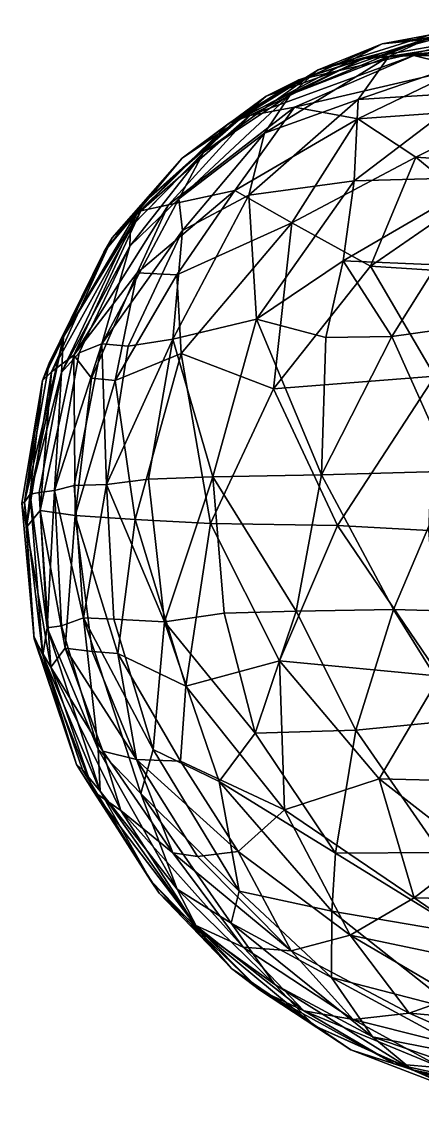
# Model space of a CAD drawing. Extents: x 373697 to 374058, y 6959904 to 6960301.
# Drawn here: x 373883.23 to 373896.36, y 6960055.8 to 6960091.46 of the extents above; entities that cross this region are included whole.
import ezdxf

# ---------------------------------------------------------------- set-up
doc = ezdxf.new("R2010")
doc.units = 0
doc.layers.add('Bht_Fk', color=7, linetype='CONTINUOUS')

msp = doc.modelspace()

# ---------------------------------------------------------------- linework, layer by layer
at = {"layer": 'Bht_Fk'}
for points in [[(373898.899, 6960091.463, 94.847), (373892.949, 6960089.885, 93.016), (373895.042, 6960090.737, 92.046)], [(373897.273, 6960091.243, 96.061), (373892.949, 6960089.885, 93.016), (373898.899, 6960091.463, 94.847)], [(373898.899, 6960091.463, 94.847), (373895.042, 6960090.737, 92.046), (373900.519, 6960091.273, 93.615)], [(373900.519, 6960091.273, 93.615), (373895.042, 6960090.737, 92.046), (373896.672, 6960090.962, 90.824)], [(373895.042, 6960090.737, 92.046), (373891.245, 6960089.027, 89.158), (373896.672, 6960090.962, 90.824)], [(373891.245, 6960089.027, 89.158), (373892.313, 6960089.555, 87.745), (373896.672, 6960090.962, 90.824)], [(373897.273, 6960091.243, 96.061), (373892.041, 6960089.079, 94.476), (373892.949, 6960089.885, 93.016)], [(373892.041, 6960089.079, 94.476), (373897.273, 6960091.243, 96.061), (373895.263, 6960090.325, 97.151)], [(373892.313, 6960089.555, 87.745), (373898.291, 6960090.94, 89.584), (373896.672, 6960090.962, 90.824)], [(373894.432, 6960090.256, 86.782), (373898.291, 6960090.94, 89.584), (373892.313, 6960089.555, 87.745)], [(373894.432, 6960090.256, 86.782), (373899.922, 6960090.738, 88.349), (373898.291, 6960090.94, 89.584)], [(373895.263, 6960090.325, 97.151), (373901.106, 6960091.246, 98.82), (373899.482, 6960090.707, 100.036)], [(373895.263, 6960090.325, 97.151), (373897.273, 6960091.243, 96.061), (373901.106, 6960091.246, 98.82)], [(373895.042, 6960090.737, 92.046), (373890.147, 6960088.153, 90.498), (373891.245, 6960089.027, 89.158)], [(373892.949, 6960089.885, 93.016), (373890.147, 6960088.153, 90.498), (373895.042, 6960090.737, 92.046)], [(373894.254, 6960088.92, 98.409), (373899.482, 6960090.707, 100.036), (373897.941, 6960089.148, 101.211)], [(373894.254, 6960088.92, 98.409), (373895.263, 6960090.325, 97.151), (373899.482, 6960090.707, 100.036)], [(373896.078, 6960090.359, 85.572), (373899.922, 6960090.738, 88.349), (373894.432, 6960090.256, 86.782)], [(373896.078, 6960090.359, 85.572), (373901.574, 6960090.238, 87.125), (373899.922, 6960090.738, 88.349)], [(373890.026, 6960088.14, 85.635), (373894.432, 6960090.256, 86.782), (373892.313, 6960089.555, 87.745)], [(373890.026, 6960088.14, 85.635), (373890.701, 6960088.388, 84.005), (373894.432, 6960090.256, 86.782)], [(373896.078, 6960090.359, 85.572), (373890.701, 6960088.388, 84.005), (373892.174, 6960088.664, 82.7)], [(373890.701, 6960088.388, 84.005), (373896.078, 6960090.359, 85.572), (373894.432, 6960090.256, 86.782)], [(373895.263, 6960090.325, 97.151), (373894.254, 6960088.92, 98.409), (373891.185, 6960087.813, 95.922)], [(373891.185, 6960087.813, 95.922), (373892.041, 6960089.079, 94.476), (373895.263, 6960090.325, 97.151)], [(373896.078, 6960090.359, 85.572), (373892.174, 6960088.664, 82.7), (373897.717, 6960089.953, 84.348)], [(373901.574, 6960090.238, 87.125), (373896.078, 6960090.359, 85.572), (373897.717, 6960089.953, 84.348)], [(373889.188, 6960087.178, 91.948), (373890.147, 6960088.153, 90.498), (373892.949, 6960089.885, 93.016)], [(373892.041, 6960089.079, 94.476), (373889.188, 6960087.178, 91.948), (373892.949, 6960089.885, 93.016)], [(373894.245, 6960088.279, 81.599), (373897.717, 6960089.953, 84.348), (373892.174, 6960088.664, 82.7)], [(373897.717, 6960089.953, 84.348), (373894.245, 6960088.279, 81.599), (373899.44, 6960088.657, 83.029)], [(373892.313, 6960089.555, 87.745), (373891.245, 6960089.027, 89.158), (373888.485, 6960086.992, 86.665)], [(373888.485, 6960086.992, 86.665), (373890.026, 6960088.14, 85.635), (373892.313, 6960089.555, 87.745)], [(373894.124, 6960086.25, 100.466), (373897.941, 6960089.148, 101.211), (373898.489, 6960086.368, 103.248)], [(373894.124, 6960086.25, 100.466), (373894.254, 6960088.92, 98.409), (373897.941, 6960089.148, 101.211)], [(373890.147, 6960088.153, 90.498), (373887.157, 6960085.48, 87.604), (373891.245, 6960089.027, 89.158)], [(373888.485, 6960086.992, 86.665), (373891.245, 6960089.027, 89.158), (373887.157, 6960085.48, 87.604)], [(373888.379, 6960085.661, 93.405), (373892.041, 6960089.079, 94.476), (373891.185, 6960087.813, 95.922)], [(373889.188, 6960087.178, 91.948), (373892.041, 6960089.079, 94.476), (373888.379, 6960085.661, 93.405)], [(373890.667, 6960085.778, 97.358), (373894.254, 6960088.92, 98.409), (373894.124, 6960086.25, 100.466)], [(373891.185, 6960087.813, 95.922), (373894.254, 6960088.92, 98.409), (373890.667, 6960085.778, 97.358)], [(373890.701, 6960088.388, 84.005), (373888.034, 6960085.459, 81.194), (373892.174, 6960088.664, 82.7)], [(373890.211, 6960085.934, 80.041), (373892.174, 6960088.664, 82.7), (373888.034, 6960085.459, 81.194)], [(373890.211, 6960085.934, 80.041), (373894.245, 6960088.279, 81.599), (373892.174, 6960088.664, 82.7)], [(373899.44, 6960088.657, 83.029), (373894.245, 6960088.279, 81.599), (373896.143, 6960087.029, 80.626)], [(373899.44, 6960088.657, 83.029), (373896.143, 6960087.029, 80.626), (373900.636, 6960086.736, 81.961)], [(373886.186, 6960084.378, 84.185), (373890.026, 6960088.14, 85.635), (373888.485, 6960086.992, 86.665)], [(373886.186, 6960084.378, 84.185), (373887.131, 6960085.272, 82.819), (373890.026, 6960088.14, 85.635)], [(373890.147, 6960088.153, 90.498), (373886.795, 6960084.737, 89.467), (373887.157, 6960085.48, 87.604)], [(373889.188, 6960087.178, 91.948), (373886.795, 6960084.737, 89.467), (373890.147, 6960088.153, 90.498)], [(373890.701, 6960088.388, 84.005), (373890.026, 6960088.14, 85.635), (373887.131, 6960085.272, 82.819)], [(373890.701, 6960088.388, 84.005), (373887.131, 6960085.272, 82.819), (373888.034, 6960085.459, 81.194)], [(373892.077, 6960084.874, 79.015), (373894.245, 6960088.279, 81.599), (373890.211, 6960085.934, 80.041)], [(373894.245, 6960088.279, 81.599), (373892.077, 6960084.874, 79.015), (373896.143, 6960087.029, 80.626)], [(373888.379, 6960085.661, 93.405), (373891.185, 6960087.813, 95.922), (373888.494, 6960084.618, 95.066)], [(373888.494, 6960084.618, 95.066), (373891.185, 6960087.813, 95.922), (373890.667, 6960085.778, 97.358)], [(373885.912, 6960083.913, 85.846), (373888.485, 6960086.992, 86.665), (373887.157, 6960085.48, 87.604)], [(373885.912, 6960083.913, 85.846), (373886.186, 6960084.378, 84.185), (373888.485, 6960086.992, 86.665)], [(373889.188, 6960087.178, 91.948), (373886.771, 6960084.108, 91.174), (373886.795, 6960084.737, 89.467)], [(373886.771, 6960084.108, 91.174), (373889.188, 6960087.178, 91.948), (373888.379, 6960085.661, 93.405)], [(373894.665, 6960083.45, 78.515), (373896.143, 6960087.029, 80.626), (373892.077, 6960084.874, 79.015)], [(373894.665, 6960083.45, 78.515), (373897.83, 6960085.643, 80.202), (373896.143, 6960087.029, 80.626)], [(373897.83, 6960085.643, 80.202), (373900.636, 6960086.736, 81.961), (373896.143, 6960087.029, 80.626)], [(373896.833, 6960083.503, 103.399), (373893.765, 6960083.625, 101.251), (373898.489, 6960086.368, 103.248)], [(373893.765, 6960083.625, 101.251), (373894.124, 6960086.25, 100.466), (373898.489, 6960086.368, 103.248)], [(373888.034, 6960085.459, 81.194), (373887.008, 6960083.241, 79.786), (373890.211, 6960085.934, 80.041)], [(373887.008, 6960083.241, 79.786), (373888.309, 6960083.166, 78.843), (373890.211, 6960085.934, 80.041)], [(373892.077, 6960084.874, 79.015), (373890.211, 6960085.934, 80.041), (373888.309, 6960083.166, 78.843)], [(373890.923, 6960081.714, 99.343), (373890.667, 6960085.778, 97.358), (373894.124, 6960086.25, 100.466)], [(373894.124, 6960086.25, 100.466), (373893.765, 6960083.625, 101.251), (373890.923, 6960081.714, 99.343)], [(373888.379, 6960085.661, 93.405), (373885.854, 6960080.908, 92.544), (373886.771, 6960084.108, 91.174)], [(373885.854, 6960080.908, 92.544), (373888.379, 6960085.661, 93.405), (373888.494, 6960084.618, 95.066)], [(373888.175, 6960081.065, 96.544), (373890.667, 6960085.778, 97.358), (373890.923, 6960081.714, 99.343)], [(373888.175, 6960081.065, 96.544), (373888.494, 6960084.618, 95.066), (373890.667, 6960085.778, 97.358)], [(373894.665, 6960083.45, 78.515), (373900.402, 6960083.083, 80.095), (373897.83, 6960085.643, 80.202)], [(373887.131, 6960085.272, 82.819), (373884.2, 6960079.988, 81.717), (373884.935, 6960080.541, 80.155)], [(373887.131, 6960085.272, 82.819), (373886.186, 6960084.378, 84.185), (373884.2, 6960079.988, 81.717)], [(373886.795, 6960084.737, 89.467), (373884.597, 6960081.138, 86.77), (373887.157, 6960085.48, 87.604)], [(373884.597, 6960081.138, 86.77), (373885.912, 6960083.913, 85.846), (373887.157, 6960085.48, 87.604)], [(373888.034, 6960085.459, 81.194), (373887.131, 6960085.272, 82.819), (373884.935, 6960080.541, 80.155)], [(373887.008, 6960083.241, 79.786), (373888.034, 6960085.459, 81.194), (373884.935, 6960080.541, 80.155)], [(373888.449, 6960080.597, 77.698), (373892.077, 6960084.874, 79.015), (373888.309, 6960083.166, 78.843)], [(373888.449, 6960080.597, 77.698), (373891.479, 6960079.435, 77.119), (373892.077, 6960084.874, 79.015)], [(373891.479, 6960079.435, 77.119), (373894.665, 6960083.45, 78.515), (373892.077, 6960084.874, 79.015)], [(373886.795, 6960084.737, 89.467), (373884.532, 6960079.974, 88.813), (373884.597, 6960081.138, 86.77)], [(373886.771, 6960084.108, 91.174), (373884.532, 6960079.974, 88.813), (373886.795, 6960084.737, 89.467)], [(373885.854, 6960080.908, 92.544), (373888.494, 6960084.618, 95.066), (373886.72, 6960080.837, 94.458)], [(373886.72, 6960080.837, 94.458), (373888.494, 6960084.618, 95.066), (373888.175, 6960081.065, 96.544)], [(373886.186, 6960084.378, 84.185), (373883.909, 6960079.703, 83.485), (373884.2, 6960079.988, 81.717)], [(373886.186, 6960084.378, 84.185), (373885.912, 6960083.913, 85.846), (373883.909, 6960079.703, 83.485)], [(373885.912, 6960083.913, 85.846), (373884.119, 6960080.275, 85.235), (373883.909, 6960079.703, 83.485)], [(373884.597, 6960081.138, 86.77), (373884.119, 6960080.275, 85.235), (373885.912, 6960083.913, 85.846)], [(373886.771, 6960084.108, 91.174), (373885.106, 6960080.619, 90.605), (373884.532, 6960079.974, 88.813)], [(373885.854, 6960080.908, 92.544), (373885.106, 6960080.619, 90.605), (373886.771, 6960084.108, 91.174)], [(373890.923, 6960081.714, 99.343), (373893.765, 6960083.625, 101.251), (373893.2, 6960081.115, 101.399)], [(373891.479, 6960079.435, 77.119), (373896.767, 6960079.854, 77.986), (373894.665, 6960083.45, 78.515)], [(373895.359, 6960081.153, 102.931), (373893.2, 6960081.115, 101.399), (373893.765, 6960083.625, 101.251)], [(373896.833, 6960083.503, 103.399), (373895.359, 6960081.153, 102.931), (373893.765, 6960083.625, 101.251)], [(373894.665, 6960083.45, 78.515), (373896.767, 6960079.854, 77.986), (373900.402, 6960083.083, 80.095)], [(373895.359, 6960081.153, 102.931), (373896.833, 6960083.503, 103.399), (373899.792, 6960081.774, 105.369)], [(373887.008, 6960083.241, 79.786), (373884.935, 6960080.541, 80.155), (373885.514, 6960079.782, 78.853)], [(373886.291, 6960079.713, 78.225), (373887.008, 6960083.241, 79.786), (373885.514, 6960079.782, 78.853)], [(373886.291, 6960079.713, 78.225), (373888.309, 6960083.166, 78.843), (373887.008, 6960083.241, 79.786)], [(373888.449, 6960080.597, 77.698), (373888.309, 6960083.166, 78.843), (373886.291, 6960079.713, 78.225)], [(373889.488, 6960076.55, 98.552), (373888.175, 6960081.065, 96.544), (373890.923, 6960081.714, 99.343)], [(373889.488, 6960076.55, 98.552), (373890.923, 6960081.714, 99.343), (373893.057, 6960076.621, 101.511)], [(373893.057, 6960076.621, 101.511), (373890.923, 6960081.714, 99.343), (373893.2, 6960081.115, 101.399)], [(373897.337, 6960076.732, 104.301), (373895.359, 6960081.153, 102.931), (373899.792, 6960081.774, 105.369)], [(373884.597, 6960081.138, 86.77), (373883.497, 6960075.983, 86.575), (373883.317, 6960075.725, 84.756)], [(373884.119, 6960080.275, 85.235), (373884.597, 6960081.138, 86.77), (373883.317, 6960075.725, 84.756)], [(373884.597, 6960081.138, 86.77), (373884.532, 6960079.974, 88.813), (373883.497, 6960075.983, 86.575)], [(373887.382, 6960076.472, 96.224), (373886.001, 6960076.302, 94.125), (373888.175, 6960081.065, 96.544)], [(373886.001, 6960076.302, 94.125), (373886.72, 6960080.837, 94.458), (373888.175, 6960081.065, 96.544)], [(373887.382, 6960076.472, 96.224), (373888.175, 6960081.065, 96.544), (373889.488, 6960076.55, 98.552)], [(373893.057, 6960076.621, 101.511), (373893.2, 6960081.115, 101.399), (373895.359, 6960081.153, 102.931)], [(373897.337, 6960076.732, 104.301), (373893.057, 6960076.621, 101.511), (373895.359, 6960081.153, 102.931)], [(373885.854, 6960080.908, 92.544), (373884.3, 6960076.107, 90.292), (373885.106, 6960080.619, 90.605)], [(373885.854, 6960080.908, 92.544), (373884.949, 6960076.264, 92.137), (373884.3, 6960076.107, 90.292)], [(373884.3, 6960076.107, 90.292), (373884.532, 6960079.974, 88.813), (373885.106, 6960080.619, 90.605)], [(373884.949, 6960076.264, 92.137), (373885.854, 6960080.908, 92.544), (373886.001, 6960076.302, 94.125)], [(373886.001, 6960076.302, 94.125), (373885.854, 6960080.908, 92.544), (373886.72, 6960080.837, 94.458)], [(373886.943, 6960075.154, 77.226), (373888.449, 6960080.597, 77.698), (373886.291, 6960079.713, 78.225)], [(373886.943, 6960075.154, 77.226), (373889.417, 6960075.025, 76.707), (373888.449, 6960080.597, 77.698)], [(373891.479, 6960079.435, 77.119), (373888.449, 6960080.597, 77.698), (373889.417, 6960075.025, 76.707)], [(373883.909, 6960079.703, 83.485), (373884.119, 6960080.275, 85.235), (373883.317, 6960075.725, 84.756)], [(373884.935, 6960080.541, 80.155), (373884.2, 6960079.988, 81.717), (373883.832, 6960075.445, 79.947)], [(373884.979, 6960075.289, 78.396), (373884.935, 6960080.541, 80.155), (373883.832, 6960075.445, 79.947)], [(373885.514, 6960079.782, 78.853), (373884.935, 6960080.541, 80.155), (373884.979, 6960075.289, 78.396)], [(373883.909, 6960079.703, 83.485), (373883.379, 6960074.906, 81.658), (373884.2, 6960079.988, 81.717)], [(373883.832, 6960075.445, 79.947), (373884.2, 6960079.988, 81.717), (373883.379, 6960074.906, 81.658)], [(373884.532, 6960079.974, 88.813), (373883.8, 6960076.04, 88.416), (373883.497, 6960075.983, 86.575)], [(373884.532, 6960079.974, 88.813), (373884.3, 6960076.107, 90.292), (373883.8, 6960076.04, 88.416)], [(373891.479, 6960079.435, 77.119), (373893.582, 6960074.957, 76.921), (373896.767, 6960079.854, 77.986)], [(373893.582, 6960074.957, 76.921), (373896.574, 6960074.792, 77.536), (373896.767, 6960079.854, 77.986)], [(373883.909, 6960079.703, 83.485), (373883.225, 6960075.691, 83.165), (373883.379, 6960074.906, 81.658)], [(373883.909, 6960079.703, 83.485), (373883.317, 6960075.725, 84.756), (373883.225, 6960075.691, 83.165)], [(373886.291, 6960079.713, 78.225), (373885.514, 6960079.782, 78.853), (373884.979, 6960075.289, 78.396)], [(373886.943, 6960075.154, 77.226), (373886.291, 6960079.713, 78.225), (373884.979, 6960075.289, 78.396)], [(373889.417, 6960075.025, 76.707), (373893.582, 6960074.957, 76.921), (373891.479, 6960079.435, 77.119)], [(373895.419, 6960072.202, 102.748), (373893.057, 6960076.621, 101.511), (373897.337, 6960076.732, 104.301)], [(373900.026, 6960072.072, 105.129), (373895.419, 6960072.202, 102.748), (373897.337, 6960076.732, 104.301)], [(373885.247, 6960071.928, 92.13), (373884.949, 6960076.264, 92.137), (373886.001, 6960076.302, 94.125)], [(373886.245, 6960071.891, 94.084), (373885.247, 6960071.928, 92.13), (373886.001, 6960076.302, 94.125)], [(373886.001, 6960076.302, 94.125), (373887.382, 6960076.472, 96.224), (373887.91, 6960071.802, 96.33)], [(373886.245, 6960071.891, 94.084), (373886.001, 6960076.302, 94.125), (373887.91, 6960071.802, 96.33)], [(373887.91, 6960071.802, 96.33), (373887.382, 6960076.472, 96.224), (373889.488, 6960076.55, 98.552)], [(373889.868, 6960072.085, 98.512), (373887.91, 6960071.802, 96.33), (373889.488, 6960076.55, 98.552)], [(373892.226, 6960072.149, 100.515), (373889.488, 6960076.55, 98.552), (373893.057, 6960076.621, 101.511)], [(373892.226, 6960072.149, 100.515), (373889.868, 6960072.085, 98.512), (373889.488, 6960076.55, 98.552)], [(373895.419, 6960072.202, 102.748), (373892.226, 6960072.149, 100.515), (373893.057, 6960076.621, 101.511)], [(373883.497, 6960075.983, 86.575), (373883.92, 6960070.711, 86.338), (373883.317, 6960075.725, 84.756)], [(373883.8, 6960076.04, 88.416), (373884.062, 6960071.6, 88.388), (373883.497, 6960075.983, 86.575)], [(373883.497, 6960075.983, 86.575), (373884.062, 6960071.6, 88.388), (373883.92, 6960070.711, 86.338)], [(373884.3, 6960076.107, 90.292), (373884.062, 6960071.6, 88.388), (373883.8, 6960076.04, 88.416)], [(373884.526, 6960071.674, 90.201), (373884.062, 6960071.6, 88.388), (373884.3, 6960076.107, 90.292)], [(373884.949, 6960076.264, 92.137), (373885.247, 6960071.928, 92.13), (373884.3, 6960076.107, 90.292)], [(373884.3, 6960076.107, 90.292), (373885.247, 6960071.928, 92.13), (373884.526, 6960071.674, 90.201)], [(373883.317, 6960075.725, 84.756), (373883.637, 6960071.243, 83.172), (373883.225, 6960075.691, 83.165)], [(373883.379, 6960074.906, 81.658), (373883.225, 6960075.691, 83.165), (373883.637, 6960071.243, 83.172)], [(373883.624, 6960071.329, 84.856), (373883.637, 6960071.243, 83.172), (373883.317, 6960075.725, 84.756)], [(373883.317, 6960075.725, 84.756), (373883.92, 6960070.711, 86.338), (373883.624, 6960071.329, 84.856)], [(373883.379, 6960074.906, 81.658), (373884.174, 6960070.314, 81.326), (373883.832, 6960075.445, 79.947)], [(373884.174, 6960070.314, 81.326), (373884.651, 6960070.932, 79.67), (373883.832, 6960075.445, 79.947)], [(373884.651, 6960070.932, 79.67), (373884.979, 6960075.289, 78.396), (373883.832, 6960075.445, 79.947)], [(373885.529, 6960070.83, 78.619), (373884.979, 6960075.289, 78.396), (373884.651, 6960070.932, 79.67)], [(373884.979, 6960075.289, 78.396), (373885.529, 6960070.83, 78.619), (373886.377, 6960070.76, 78.008)], [(373886.377, 6960070.76, 78.008), (373886.943, 6960075.154, 77.226), (373884.979, 6960075.289, 78.396)], [(373884.174, 6960070.314, 81.326), (373883.379, 6960074.906, 81.658), (373883.637, 6960071.243, 83.172)], [(373886.377, 6960070.76, 78.008), (373888.608, 6960069.692, 77.469), (373886.943, 6960075.154, 77.226)], [(373888.608, 6960069.692, 77.469), (373889.417, 6960075.025, 76.707), (373886.943, 6960075.154, 77.226)], [(373891.676, 6960070.526, 76.983), (373889.417, 6960075.025, 76.707), (373888.608, 6960069.692, 77.469)], [(373893.582, 6960074.957, 76.921), (373889.417, 6960075.025, 76.707), (373891.676, 6960070.526, 76.983)], [(373891.676, 6960070.526, 76.983), (373896.936, 6960070.024, 77.921), (373893.582, 6960074.957, 76.921)], [(373896.936, 6960070.024, 77.921), (373896.574, 6960074.792, 77.536), (373893.582, 6960074.957, 76.921)], [(373887.91, 6960071.802, 96.33), (373889.868, 6960072.085, 98.512), (373890.876, 6960068.149, 98.452)], [(373890.876, 6960068.149, 98.452), (373889.868, 6960072.085, 98.512), (373892.226, 6960072.149, 100.515)], [(373894.184, 6960068.25, 101.123), (373890.876, 6960068.149, 98.452), (373892.226, 6960072.149, 100.515)], [(373894.184, 6960068.25, 101.123), (373892.226, 6960072.149, 100.515), (373895.419, 6960072.202, 102.748)], [(373897.669, 6960068.584, 103.334), (373894.184, 6960068.25, 101.123), (373895.419, 6960072.202, 102.748)], [(373897.669, 6960068.584, 103.334), (373895.419, 6960072.202, 102.748), (373900.026, 6960072.072, 105.129)], [(373884.526, 6960071.674, 90.201), (373885.73, 6960067.629, 90.511), (373884.062, 6960071.6, 88.388)], [(373885.247, 6960071.928, 92.13), (373885.73, 6960067.629, 90.511), (373884.526, 6960071.674, 90.201)], [(373887.135, 6960066.175, 92.495), (373885.73, 6960067.629, 90.511), (373885.247, 6960071.928, 92.13)], [(373885.247, 6960071.928, 92.13), (373887.539, 6960067.616, 94.35), (373887.135, 6960066.175, 92.495)], [(373886.245, 6960071.891, 94.084), (373887.539, 6960067.616, 94.35), (373885.247, 6960071.928, 92.13)], [(373887.539, 6960067.616, 94.35), (373886.245, 6960071.891, 94.084), (373887.91, 6960071.802, 96.33)], [(373889.696, 6960066.564, 96.623), (373887.539, 6960067.616, 94.35), (373887.91, 6960071.802, 96.33)], [(373887.91, 6960071.802, 96.33), (373890.876, 6960068.149, 98.452), (373889.696, 6960066.564, 96.623)], [(373883.624, 6960071.329, 84.856), (373885.023, 6960067.124, 85.135), (373883.637, 6960071.243, 83.172)], [(373883.92, 6960070.711, 86.338), (373885.023, 6960067.124, 85.135), (373883.624, 6960071.329, 84.856)], [(373884.062, 6960071.6, 88.388), (373885.792, 6960066.251, 88.387), (373883.92, 6960070.711, 86.338)], [(373884.062, 6960071.6, 88.388), (373885.73, 6960067.629, 90.511), (373885.792, 6960066.251, 88.387)], [(373883.637, 6960071.243, 83.172), (373885.023, 6960067.124, 85.135), (373885.577, 6960066.24, 83.397)], [(373884.174, 6960070.314, 81.326), (373883.637, 6960071.243, 83.172), (373885.577, 6960066.24, 83.397)], [(373885.212, 6960066.952, 86.887), (373885.023, 6960067.124, 85.135), (373883.92, 6960070.711, 86.338)], [(373883.92, 6960070.711, 86.338), (373885.792, 6960066.251, 88.387), (373885.212, 6960066.952, 86.887)], [(373885.881, 6960067.561, 80.326), (373884.651, 6960070.932, 79.67), (373884.174, 6960070.314, 81.326)], [(373886.983, 6960067.284, 79.293), (373884.651, 6960070.932, 79.67), (373885.881, 6960067.561, 80.326)], [(373886.983, 6960067.284, 79.293), (373885.529, 6960070.83, 78.619), (373884.651, 6960070.932, 79.67)], [(373886.983, 6960067.284, 79.293), (373886.377, 6960070.76, 78.008), (373885.529, 6960070.83, 78.619)], [(373886.983, 6960067.284, 79.293), (373888.435, 6960067.23, 78.431), (373886.377, 6960070.76, 78.008)], [(373888.608, 6960069.692, 77.469), (373886.377, 6960070.76, 78.008), (373888.435, 6960067.23, 78.431)], [(373886.471, 6960065.62, 81.744), (373884.174, 6960070.314, 81.326), (373885.577, 6960066.24, 83.397)], [(373886.471, 6960065.62, 81.744), (373885.881, 6960067.561, 80.326), (373884.174, 6960070.314, 81.326)], [(373888.608, 6960069.692, 77.469), (373891.837, 6960065.635, 78.404), (373891.676, 6960070.526, 76.983)], [(373891.837, 6960065.635, 78.404), (373894.943, 6960066.655, 78.21), (373891.676, 6960070.526, 76.983)], [(373894.943, 6960066.655, 78.21), (373896.936, 6960070.024, 77.921), (373891.676, 6960070.526, 76.983)], [(373900.218, 6960066.521, 79.673), (373896.936, 6960070.024, 77.921), (373894.943, 6960066.655, 78.21)], [(373891.837, 6960065.635, 78.404), (373888.608, 6960069.692, 77.469), (373888.435, 6960067.23, 78.431)], [(373896.955, 6960064.244, 101.561), (373894.184, 6960068.25, 101.123), (373897.669, 6960068.584, 103.334)], [(373893.513, 6960064.215, 99.111), (373889.696, 6960066.564, 96.623), (373890.876, 6960068.149, 98.452)], [(373893.513, 6960064.215, 99.111), (373890.876, 6960068.149, 98.452), (373894.184, 6960068.25, 101.123)], [(373896.955, 6960064.244, 101.561), (373893.513, 6960064.215, 99.111), (373894.184, 6960068.25, 101.123)], [(373885.73, 6960067.629, 90.511), (373888.324, 6960063.036, 91.007), (373885.792, 6960066.251, 88.387)], [(373885.73, 6960067.629, 90.511), (373887.135, 6960066.175, 92.495), (373888.324, 6960063.036, 91.007)], [(373888.178, 6960064.227, 80.895), (373885.881, 6960067.561, 80.326), (373886.471, 6960065.62, 81.744)], [(373888.178, 6960064.227, 80.895), (373886.983, 6960067.284, 79.293), (373885.881, 6960067.561, 80.326)], [(373887.539, 6960067.616, 94.35), (373890.352, 6960062.977, 95.029), (373887.135, 6960066.175, 92.495)], [(373890.352, 6960062.977, 95.029), (373887.539, 6960067.616, 94.35), (373889.696, 6960066.564, 96.623)], [(373885.023, 6960067.124, 85.135), (373887.729, 6960062.905, 85.809), (373885.577, 6960066.24, 83.397)], [(373885.023, 6960067.124, 85.135), (373887.454, 6960063.312, 87.433), (373887.729, 6960062.905, 85.809)], [(373885.212, 6960066.952, 86.887), (373887.454, 6960063.312, 87.433), (373885.023, 6960067.124, 85.135)], [(373888.993, 6960064.115, 80.273), (373886.983, 6960067.284, 79.293), (373888.178, 6960064.227, 80.895)], [(373890.324, 6960064.27, 79.465), (373886.983, 6960067.284, 79.293), (373888.993, 6960064.115, 80.273)], [(373890.324, 6960064.27, 79.465), (373888.435, 6960067.23, 78.431), (373886.983, 6960067.284, 79.293)], [(373891.837, 6960065.635, 78.404), (373888.435, 6960067.23, 78.431), (373890.324, 6960064.27, 79.465)], [(373885.792, 6960066.251, 88.387), (373887.454, 6960063.312, 87.433), (373885.212, 6960066.952, 86.887)], [(373894.943, 6960066.655, 78.21), (373891.837, 6960065.635, 78.404), (373896.089, 6960062.757, 80.009)], [(373896.089, 6960062.757, 80.009), (373898.041, 6960064.254, 79.663), (373894.943, 6960066.655, 78.21)], [(373898.041, 6960064.254, 79.663), (373900.218, 6960066.521, 79.673), (373894.943, 6960066.655, 78.21)], [(373893.395, 6960062.323, 97.914), (373889.696, 6960066.564, 96.623), (373893.513, 6960064.215, 99.111)], [(373893.395, 6960062.323, 97.914), (373890.352, 6960062.977, 95.029), (373889.696, 6960066.564, 96.623)], [(373888.916, 6960061.858, 84.517), (373885.577, 6960066.24, 83.397), (373887.729, 6960062.905, 85.809)], [(373888.916, 6960061.858, 84.517), (373886.471, 6960065.62, 81.744), (373885.577, 6960066.24, 83.397)], [(373885.792, 6960066.251, 88.387), (373889.001, 6960061.732, 89.446), (373887.454, 6960063.312, 87.433)], [(373885.792, 6960066.251, 88.387), (373888.324, 6960063.036, 91.007), (373889.001, 6960061.732, 89.446)], [(373890.09, 6960061.925, 93.228), (373888.324, 6960063.036, 91.007), (373887.135, 6960066.175, 92.495)], [(373887.135, 6960066.175, 92.495), (373890.352, 6960062.977, 95.029), (373890.09, 6960061.925, 93.228)], [(373888.916, 6960061.858, 84.517), (373890.481, 6960061.144, 83.148), (373886.471, 6960065.62, 81.744)], [(373890.481, 6960061.144, 83.148), (373888.178, 6960064.227, 80.895), (373886.471, 6960065.62, 81.744)], [(373894, 6960061.532, 80.75), (373891.837, 6960065.635, 78.404), (373890.324, 6960064.27, 79.465)], [(373896.089, 6960062.757, 80.009), (373891.837, 6960065.635, 78.404), (373894, 6960061.532, 80.75)], [(373890.481, 6960061.144, 83.148), (373892.063, 6960061.025, 81.916), (373888.178, 6960064.227, 80.895)], [(373888.993, 6960064.115, 80.273), (373888.178, 6960064.227, 80.895), (373892.063, 6960061.025, 81.916)], [(373892.063, 6960061.025, 81.916), (373890.324, 6960064.27, 79.465), (373888.993, 6960064.115, 80.273)], [(373892.063, 6960061.025, 81.916), (373894, 6960061.532, 80.75), (373890.324, 6960064.27, 79.465)], [(373893.395, 6960062.323, 97.914), (373893.513, 6960064.215, 99.111), (373897.821, 6960061.571, 100.775)], [(373896.955, 6960064.244, 101.561), (373897.821, 6960061.571, 100.775), (373893.513, 6960064.215, 99.111)], [(373901.284, 6960062.638, 81.487), (373898.041, 6960064.254, 79.663), (373896.089, 6960062.757, 80.009)], [(373887.454, 6960063.312, 87.433), (373890.106, 6960060.441, 88.116), (373887.729, 6960062.905, 85.809)], [(373889.001, 6960061.732, 89.446), (373890.106, 6960060.441, 88.116), (373887.454, 6960063.312, 87.433)], [(373887.729, 6960062.905, 85.809), (373891.023, 6960059.744, 87.058), (373888.916, 6960061.858, 84.517)], [(373890.106, 6960060.441, 88.116), (373891.023, 6960059.744, 87.058), (373887.729, 6960062.905, 85.809)], [(373888.324, 6960063.036, 91.007), (373891.525, 6960059.914, 92.271), (373889.001, 6960061.732, 89.446)], [(373888.324, 6960063.036, 91.007), (373890.09, 6960061.925, 93.228), (373891.525, 6960059.914, 92.271)], [(373890.352, 6960062.977, 95.029), (373893.384, 6960060.147, 95.862), (373890.09, 6960061.925, 93.228)], [(373893.384, 6960060.147, 95.862), (373890.352, 6960062.977, 95.029), (373893.395, 6960062.323, 97.914)], [(373899.581, 6960060.367, 82.24), (373896.089, 6960062.757, 80.009), (373894, 6960061.532, 80.75)], [(373899.581, 6960060.367, 82.24), (373901.284, 6960062.638, 81.487), (373896.089, 6960062.757, 80.009)], [(373897.5, 6960059.075, 98.579), (373893.384, 6960060.147, 95.862), (373893.395, 6960062.323, 97.914)], [(373897.821, 6960061.571, 100.775), (373897.5, 6960059.075, 98.579), (373893.395, 6960062.323, 97.914)], [(373891.023, 6960059.744, 87.058), (373892.475, 6960059.052, 85.64), (373888.916, 6960061.858, 84.517)], [(373892.475, 6960059.052, 85.64), (373890.481, 6960061.144, 83.148), (373888.916, 6960061.858, 84.517)], [(373889.001, 6960061.732, 89.446), (373892.802, 6960058.568, 90.603), (373890.106, 6960060.441, 88.116)], [(373891.525, 6960059.914, 92.271), (373892.802, 6960058.568, 90.603), (373889.001, 6960061.732, 89.446)], [(373894.728, 6960058.204, 94.459), (373891.525, 6960059.914, 92.271), (373890.09, 6960061.925, 93.228)], [(373890.09, 6960061.925, 93.228), (373893.384, 6960060.147, 95.862), (373894.728, 6960058.204, 94.459)], [(373895.927, 6960058.98, 83.251), (373894, 6960061.532, 80.75), (373892.063, 6960061.025, 81.916)], [(373895.927, 6960058.98, 83.251), (373897.434, 6960059.507, 82.558), (373894, 6960061.532, 80.75)], [(373897.434, 6960059.507, 82.558), (373899.581, 6960060.367, 82.24), (373894, 6960061.532, 80.75)], [(373892.475, 6960059.052, 85.64), (373894.094, 6960058.772, 84.366), (373890.481, 6960061.144, 83.148)], [(373894.094, 6960058.772, 84.366), (373892.063, 6960061.025, 81.916), (373890.481, 6960061.144, 83.148)], [(373894.094, 6960058.772, 84.366), (373895.927, 6960058.98, 83.251), (373892.063, 6960061.025, 81.916)], [(373894.017, 6960057.775, 89.213), (373891.023, 6960059.744, 87.058), (373890.106, 6960060.441, 88.116)], [(373894.017, 6960057.775, 89.213), (373890.106, 6960060.441, 88.116), (373892.802, 6960058.568, 90.603)], [(373896.03, 6960057.124, 93.12), (373892.802, 6960058.568, 90.603), (373891.525, 6960059.914, 92.271)], [(373891.525, 6960059.914, 92.271), (373894.728, 6960058.204, 94.459), (373896.03, 6960057.124, 93.12)], [(373893.384, 6960060.147, 95.862), (373897.5, 6960059.075, 98.579), (373898.248, 6960057.512, 97.123)], [(373894.728, 6960058.204, 94.459), (373893.384, 6960060.147, 95.862), (373898.248, 6960057.512, 97.123)], [(373895.435, 6960057.313, 87.795), (373892.475, 6960059.052, 85.64), (373891.023, 6960059.744, 87.058)], [(373894.017, 6960057.775, 89.213), (373895.435, 6960057.313, 87.795), (373891.023, 6960059.744, 87.058)], [(373900.772, 6960058.548, 84.265), (373897.434, 6960059.507, 82.558), (373895.927, 6960058.98, 83.251)], [(373895.435, 6960057.313, 87.795), (373897.002, 6960057.19, 86.543), (373892.475, 6960059.052, 85.64)], [(373894.094, 6960058.772, 84.366), (373892.475, 6960059.052, 85.64), (373897.002, 6960057.19, 86.543)], [(373895.927, 6960058.98, 83.251), (373894.094, 6960058.772, 84.366), (373899.447, 6960057.423, 85.606)], [(373900.772, 6960058.548, 84.265), (373895.927, 6960058.98, 83.251), (373899.447, 6960057.423, 85.606)], [(373892.802, 6960058.568, 90.603), (373898.225, 6960056.163, 92.048), (373894.017, 6960057.775, 89.213)], [(373898.225, 6960056.163, 92.048), (373892.802, 6960058.568, 90.603), (373896.03, 6960057.124, 93.12)], [(373897.002, 6960057.19, 86.543), (373899.447, 6960057.423, 85.606), (373894.094, 6960058.772, 84.366)], [(373894.728, 6960058.204, 94.459), (373900.43, 6960056.228, 96.021), (373896.03, 6960057.124, 93.12)], [(373894.728, 6960058.204, 94.459), (373898.248, 6960057.512, 97.123), (373900.43, 6960056.228, 96.021)], [(373894.017, 6960057.775, 89.213), (373899.862, 6960055.881, 90.825), (373895.435, 6960057.313, 87.795)], [(373898.225, 6960056.163, 92.048), (373899.862, 6960055.881, 90.825), (373894.017, 6960057.775, 89.213)], [(373895.435, 6960057.313, 87.795), (373901.483, 6960055.994, 89.602), (373897.002, 6960057.19, 86.543)], [(373899.862, 6960055.881, 90.825), (373901.483, 6960055.994, 89.602), (373895.435, 6960057.313, 87.795)], [(373896.03, 6960057.124, 93.12), (373900.649, 6960055.797, 94.398), (373898.225, 6960056.163, 92.048)], [(373900.43, 6960056.228, 96.021), (373900.649, 6960055.797, 94.398), (373896.03, 6960057.124, 93.12)]]:
    msp.add_3dface(points, dxfattribs=at)

doc.saveas('drawing.dxf')
